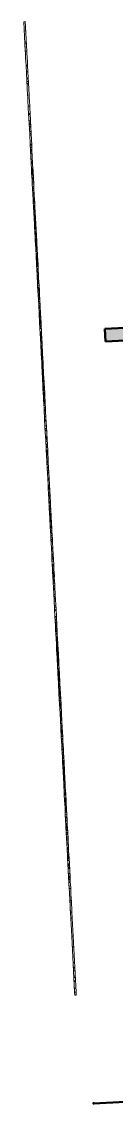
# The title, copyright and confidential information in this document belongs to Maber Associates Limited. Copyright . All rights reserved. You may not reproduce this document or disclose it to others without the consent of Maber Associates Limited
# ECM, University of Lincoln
# Model space of a CAD drawing. Header units: millimetres. Extents: x -50172 to 90294, y -80883 to 956680.
# Drawn here: x -45746 to -45383, y -64658 to -60424 of the extents above; entities that cross this region are included whole.
import ezdxf

# ---------------------------------------------------------------- set-up
doc = ezdxf.new("R2010")
doc.units = ezdxf.units.MM
doc.header["$MEASUREMENT"] = 0
doc.layers.add('New_A-25-M_Curtain_Wall', color=7, linetype='Continuous')
doc.layers.add('New_A-25-M_Curtain_Wall_Pen_No__144', color=7, linetype='Continuous', lineweight=0, true_color=0xc8c8c8)
doc.layers.add('New_A-25-M_Curtain_Wall_Pen_No__27', color=7, linetype='Continuous', lineweight=50, true_color=0x2a2a2a)
doc.layers.add('New_A-25-M_Curtain_Wall_Pen_No__89', color=8, linetype='Continuous', lineweight=20)

# ---------------------------------------------------------------- blocks, each defined once
blk = doc.blocks.new('Curtain Wall_18_1')
at = {"layer": 'New_A-25-M_Curtain_Wall_Pen_No__144', "linetype": 'Continuous'}
blk.add_hatch(color=256, dxfattribs=at).paths.add_polyline_path([(-45427.9, -61626.5), (-45425.3, -61676.5), (-44934, -61651.1), (-44936.6, -61601.2)])
at = {"layer": 'New_A-25-M_Curtain_Wall_Pen_No__27', "linetype": 'Continuous'}
for p, q in [((-44936.6, -61601.2), (-45427.9, -61626.5)), ((-45427.9, -61626.5), (-45425.3, -61676.5)), ((-45425.3, -61676.5), (-44934, -61651.1)), ((-45471.8, -64657.8), (-44733.8, -64619.7)), ((-44733.8, -64619.7), (-45471.8, -64657.8))]:
    blk.add_line(p, q, dxfattribs=at)
blk.add_point((-45471.8, -64657.8), dxfattribs=at)
blk = doc.blocks.new('University of Lincoln sign')
at = {"layer": 'New_A-25-M_Curtain_Wall_Pen_No__89', "linetype": 'Continuous'}
for p, q in [((0, 6583), (10, 6606)), ((0, 6583), (457, 6384)), ((10, 6606), (467, 6407)), ((145, 6520), (155, 6543)), ((145, 6520), (155, 6543)), ((145, 6520), (155, 6543)), ((316, 6446), (326, 6469)), ((316, 6446), (326, 6469)), ((343, 6434), (353, 6457)), ((392, 6412), (402, 6435)), ((393, 6412), (403, 6435)), ((457, 6384), (467, 6407)), ((467, 6407), (499, 6393)), ((457, 6384), (489, 6370)), ((489, 6370), (556, 6341)), ((499, 6393), (566, 6364)), ((556, 6341), (623, 6312)), ((566, 6364), (633, 6335)), ((623, 6312), (674, 6290)), ((633, 6335), (684, 6313)), ((674, 6290), (684, 6285)), ((677, 6288), (687, 6311)), ((678, 6288), (688, 6311)), ((678, 6288), (688, 6311)), ((684, 6313), (694, 6308)), ((684, 6285), (694, 6308)), ((684, 6285), (1137, 6088)), ((694, 6308), (1147, 6111)), ((778, 6244), (788, 6267)), ((879, 6200), (889, 6223)), ((879, 6200), (889, 6223)), ((880, 6200), (890, 6223)), ((926, 6180), (936, 6203)), ((960, 6165), (970, 6188)), ((962, 6164), (972, 6187)), ((1137, 6088), (1147, 6111)), ((1137, 6088), (1171, 6073)), ((1147, 6111), (1181, 6096)), ((1171, 6073), (1239, 6043)), ((1181, 6096), (1249, 6066)), ((1239, 6043), (1312, 6012)), ((1249, 6066), (1322, 6034)), ((1312, 6012), (1322, 6034)), ((1322, 6034), (1359, 6018)), ((1312, 6012), (1349, 5995)), ((1349, 5995), (1415, 5966)), ((1359, 6018), (1425, 5989)), ((1415, 5966), (1423, 5963)), ((1423, 5963), (1433, 5986)), ((1423, 5963), (1740, 5825)), ((1425, 5989), (1433, 5986)), ((1433, 5986), (1750, 5848)), ((1441, 5955), (1451, 5978)), ((1536, 5914), (1546, 5937)), ((1536, 5914), (1546, 5937)), ((1571, 5899), (1581, 5921)), ((1590, 5890), (1600, 5913)), ((1602, 5885), (1612, 5908)), ((1624, 5875), (1634, 5898)), ((1625, 5875), (1635, 5898)), ((1633, 5872), (1643, 5894)), ((1701, 5842), (1711, 5865)), ((1702, 5841), (1712, 5864)), ((1740, 5825), (1750, 5848)), ((1740, 5825), (1913, 5749)), ((1750, 5848), (1923, 5772)), ((1757, 5817), (1767, 5840)), ((1901, 5755), (1911, 5778)), ((1913, 5749), (1923, 5772)), ((1913, 5749), (1987, 5717)), ((1923, 5772), (1997, 5740)), ((1948, 5734), (1958, 5757)), ((1982, 5719), (1992, 5742)), ((1986, 5718), (1996, 5741)), ((1987, 5717), (1997, 5740)), ((1987, 5717), (2199, 5625)), ((1997, 5740), (2209, 5647)), ((2000, 5712), (2010, 5734)), ((2019, 5703), (2029, 5726)), ((2046, 5691), (2056, 5714)), ((2134, 5653), (2144, 5676)), ((2169, 5638), (2179, 5661)), ((2169, 5638), (2179, 5661)), ((2181, 5632), (2191, 5655)), ((2183, 5631), (2193, 5654)), ((2194, 5627), (2204, 5650)), ((2199, 5625), (2209, 5647)), ((2199, 5625), (2283, 5588)), ((2209, 5647), (2293, 5611)), ((2249, 5603), (2259, 5626)), ((2254, 5601), (2264, 5624)), ((2275, 5591), (2285, 5614)), ((2283, 5588), (2293, 5611)), ((2283, 5588), (2298, 5581)), ((2284, 5587), (2294, 5610)), ((2293, 5611), (2308, 5604)), ((2298, 5581), (2308, 5604)), ((2298, 5581), (2331, 5567)), ((2306, 5578), (2316, 5601)), ((2308, 5604), (2341, 5590)), ((2309, 5577), (2319, 5600)), ((2315, 5574), (2325, 5597)), ((2324, 5570), (2334, 5593)), ((2326, 5569), (2336, 5592)), ((2331, 5567), (2341, 5590)), ((2331, 5567), (2413, 5531)), ((2341, 5590), (2423, 5554)), ((2341, 5563), (2351, 5585)), ((2342, 5562), (2352, 5585)), ((2343, 5562), (2353, 5585)), ((2349, 5559), (2359, 5582)), ((2362, 5553), (2372, 5576)), ((2368, 5551), (2378, 5574)), ((2372, 5549), (2382, 5572)), ((2381, 5545), (2391, 5568)), ((2381, 5545), (2391, 5568)), ((2413, 5531), (2423, 5554)), ((2413, 5531), (2451, 5515)), ((2423, 5554), (2461, 5538)), ((2427, 5525), (2437, 5548)), ((2432, 5523), (2442, 5546)), ((2434, 5522), (2444, 5545)), ((2441, 5519), (2451, 5542)), ((2451, 5515), (2461, 5538)), ((2451, 5515), (2490, 5498)), ((2461, 5538), (2500, 5521)), ((2485, 5500), (2495, 5523)), ((2490, 5498), (2500, 5521)), ((2490, 5498), (2517, 5486)), ((2500, 5521), (2527, 5509)), ((2517, 5486), (2527, 5509)), ((2517, 5486), (2587, 5455)), ((2527, 5509), (2597, 5478)), ((2561, 5467), (2571, 5490)), ((2563, 5466), (2573, 5489)), ((2563, 5466), (2573, 5489)), ((2564, 5466), (2574, 5489)), ((2583, 5457), (2593, 5480)), ((2586, 5456), (2596, 5479)), ((2587, 5455), (2680, 5415)), ((2597, 5478), (2690, 5438)), ((2611, 5445), (2621, 5468)), ((2615, 5443), (2625, 5466)), ((2618, 5442), (2628, 5465)), ((2646, 5430), (2656, 5453)), ((2648, 5429), (2658, 5452)), ((2656, 5425), (2666, 5448)), ((2674, 5418), (2684, 5440)), ((2678, 5416), (2688, 5439)), ((2680, 5415), (2690, 5438)), ((2680, 5415), (2763, 5379)), ((2684, 5413), (2694, 5436)), ((2690, 5438), (2773, 5402)), ((2714, 5400), (2724, 5423)), ((2720, 5398), (2730, 5421)), ((2747, 5386), (2757, 5408)), ((2763, 5379), (2773, 5402)), ((2763, 5379), (2766, 5377)), ((2766, 5377), (2776, 5400)), ((2766, 5377), (2797, 5364)), ((2768, 5377), (2778, 5399)), ((2773, 5402), (2776, 5400)), ((2776, 5400), (2807, 5387)), ((2778, 5372), (2788, 5395)), ((2788, 5368), (2798, 5391)), ((2788, 5368), (2798, 5391)), ((2797, 5364), (2807, 5387)), ((2797, 5364), (2873, 5331)), ((2807, 5387), (2883, 5354)), ((2813, 5357), (2823, 5380)), ((2843, 5344), (2853, 5367)), ((2844, 5343), (2854, 5366)), ((2861, 5336), (2871, 5359)), ((2873, 5331), (2883, 5354)), ((2873, 5331), (2958, 5294)), ((2883, 5354), (2968, 5316)), ((2883, 5326), (2893, 5349)), ((2903, 5318), (2913, 5341)), ((2917, 5311), (2927, 5334)), ((2921, 5310), (2931, 5332)), ((2927, 5307), (2937, 5330)), ((2947, 5298), (2957, 5321)), ((2958, 5294), (2968, 5316)), ((2968, 5316), (3060, 5277)), ((2987, 5281), (2997, 5304)), ((2994, 5278), (3004, 5301)), ((2958, 5294), (3050, 5254)), ((3004, 5273), (3014, 5296)), ((3022, 5266), (3032, 5289)), ((3039, 5258), (3049, 5281)), ((3047, 5255), (3057, 5278)), ((3049, 5254), (3059, 5277)), ((3050, 5254), (3138, 5215)), ((3060, 5277), (3148, 5238)), ((3060, 5249), (3070, 5272)), ((3065, 5247), (3075, 5270)), ((3077, 5242), (3087, 5265)), ((3098, 5232), (3108, 5255)), ((3102, 5231), (3112, 5254)), ((3111, 5227), (3121, 5250)), ((3114, 5225), (3124, 5248)), ((3115, 5225), (3125, 5248)), ((3115, 5225), (3125, 5248)), ((3116, 5225), (3126, 5248)), ((3118, 5224), (3128, 5247)), ((3126, 5220), (3136, 5243)), ((3129, 5219), (3139, 5242)), ((3129, 5219), (3139, 5242)), ((3138, 5215), (3148, 5238)), ((3138, 5215), (3172, 5200)), ((3147, 5211), (3157, 5234)), ((3148, 5238), (3182, 5223)), ((3157, 5207), (3167, 5230)), ((3157, 5207), (3167, 5230)), ((3162, 5205), (3172, 5228)), ((3172, 5200), (3182, 5223)), ((3172, 5200), (3182, 5223)), ((3172, 5200), (3184, 5195)), ((3177, 5198), (3187, 5221)), ((3178, 5198), (3188, 5221)), ((3182, 5223), (3194, 5218)), ((3184, 5195), (3194, 5218)), ((3184, 5195), (3260, 5162)), ((3192, 5191), (3202, 5214)), ((3194, 5218), (3270, 5185)), ((3200, 5188), (3210, 5211)), ((3205, 5186), (3215, 5209)), ((3219, 5180), (3229, 5203)), ((3253, 5165), (3263, 5188)), ((3260, 5162), (3283, 5152)), ((3269, 5158), (3279, 5181)), ((3270, 5185), (3293, 5175)), ((3282, 5152), (3292, 5175)), ((3282, 5153), (3292, 5175)), ((3283, 5152), (3293, 5175)), ((3283, 5152), (3293, 5175)), ((3283, 5152), (3326, 5133)), ((3293, 5175), (3336, 5156)), ((3296, 5146), (3306, 5169)), ((3296, 5146), (3306, 5169)), ((3300, 5144), (3310, 5167)), ((3307, 5142), (3317, 5164)), ((3326, 5133), (3336, 5156)), ((3326, 5133), (3395, 5103)), ((3332, 5131), (3342, 5153)), ((3336, 5156), (3405, 5126)), ((3358, 5119), (3368, 5142)), ((3369, 5115), (3379, 5137)), ((3381, 5109), (3391, 5132)), ((3393, 5104), (3403, 5127)), ((3401, 5100), (3411, 5123)), ((3405, 5126), (3458, 5103)), ((3395, 5103), (3448, 5080)), ((3417, 5093), (3427, 5116)), ((3430, 5088), (3440, 5111)), ((3433, 5086), (3443, 5109)), ((3448, 5080), (3458, 5103)), ((3448, 5080), (3519, 5049)), ((3458, 5103), (3529, 5072)), ((3461, 5074), (3471, 5097)), ((3471, 5070), (3481, 5093)), ((3474, 5069), (3484, 5092)), ((3485, 5064), (3495, 5087)), ((3498, 5058), (3508, 5081)), ((3509, 5054), (3519, 5076)), ((3513, 5051), (3523, 5074)), ((3519, 5049), (3529, 5072)), ((3519, 5049), (3626, 5002)), ((3520, 5049), (3530, 5072)), ((3527, 5046), (3537, 5068)), ((3529, 5072), (3636, 5025)), ((3534, 5042), (3544, 5065)), ((3549, 5036), (3559, 5059)), ((3555, 5033), (3565, 5056)), ((3556, 5033), (3566, 5056)), ((3564, 5029), (3574, 5052)), ((3567, 5028), (3577, 5051)), ((3596, 5015), (3606, 5038)), ((3614, 5008), (3624, 5031)), ((3619, 5006), (3629, 5028)), ((3626, 5002), (3636, 5025)), ((3626, 5002), (3636, 5025)), ((3626, 5002), (3776, 4937)), ((3629, 5001), (3639, 5024)), ((3636, 5025), (3786, 4960)), ((3636, 4998), (3646, 5021)), ((3641, 4996), (3651, 5019)), ((3648, 4993), (3658, 5016)), ((3651, 4991), (3661, 5014)), ((3659, 4988), (3669, 5011)), ((3660, 4988), (3670, 5011)), ((3670, 4983), (3680, 5006)), ((3673, 4982), (3683, 5005)), ((3677, 4980), (3687, 5003)), ((3688, 4975), (3698, 4998)), ((3688, 4975), (3698, 4998)), ((3694, 4973), (3704, 4995)), ((3708, 4967), (3718, 4990)), ((3721, 4961), (3731, 4984)), ((3721, 4961), (3731, 4984)), ((3724, 4960), (3734, 4983)), ((3736, 4954), (3746, 4977)), ((3750, 4948), (3760, 4971)), ((3752, 4947), (3762, 4970)), ((3759, 4944), (3769, 4967)), ((3762, 4943), (3772, 4966)), ((3763, 4943), (3773, 4966)), ((3775, 4938), (3785, 4960)), ((3776, 4937), (3786, 4960)), ((3776, 4937), (3786, 4960)), ((3776, 4937), (3847, 4906)), ((3777, 4937), (3787, 4959)), ((3781, 4935), (3791, 4958)), ((3783, 4934), (3793, 4957)), ((3786, 4960), (3857, 4929)), ((3791, 4931), (3801, 4953)), ((3792, 4930), (3802, 4953)), ((3798, 4927), (3808, 4950)), ((3822, 4917), (3832, 4940)), ((3825, 4915), (3835, 4938)), ((3828, 4914), (3838, 4937)), ((3837, 4910), (3847, 4933)), ((3838, 4910), (3848, 4933)), ((3840, 4909), (3850, 4932)), ((3845, 4907), (3855, 4930)), ((3847, 4906), (3924, 4873)), ((3855, 4903), (3865, 4926)), ((3857, 4929), (3934, 4896)), ((3873, 4894), (3883, 4917)), ((3883, 4890), (3893, 4913)), ((3889, 4888), (3899, 4911)), ((3897, 4884), (3907, 4907)), ((3924, 4873), (3934, 4896)), ((3924, 4873), (3926, 4871)), ((3926, 4871), (3936, 4894)), ((3926, 4871), (3972, 4852)), ((3934, 4896), (3936, 4894)), ((3936, 4894), (3982, 4874)), ((3941, 4865), (3951, 4888)), ((3956, 4858), (3966, 4881)), ((3972, 4852), (4033, 4825)), ((3979, 4848), (3989, 4871)), ((3982, 4874), (4043, 4848)), ((3993, 4842), (4003, 4865)), ((4010, 4835), (4020, 4858)), ((4016, 4832), (4026, 4855)), ((4029, 4827), (4039, 4850)), ((4030, 4826), (4040, 4849)), ((4033, 4825), (4094, 4798)), ((4036, 4823), (4046, 4846)), ((4040, 4822), (4050, 4845)), ((4041, 4821), (4051, 4844)), ((4042, 4821), (4052, 4844)), ((4043, 4848), (4104, 4821)), ((4055, 4815), (4065, 4838)), ((4062, 4812), (4072, 4835)), ((4065, 4811), (4075, 4834)), ((4094, 4798), (4104, 4821)), ((4094, 4798), (4175, 4763)), ((4104, 4821), (4185, 4786)), ((4116, 4789), (4126, 4812)), ((4124, 4785), (4134, 4808)), ((4129, 4783), (4139, 4806)), ((4137, 4779), (4147, 4802)), ((4142, 4777), (4152, 4800)), ((4153, 4773), (4163, 4796)), ((4158, 4770), (4168, 4793)), ((4159, 4770), (4169, 4793)), ((4172, 4764), (4182, 4787)), ((4173, 4764), (4183, 4787)), ((4175, 4763), (4231, 4738)), ((4180, 4761), (4190, 4784)), ((4185, 4786), (4241, 4761)), ((4205, 4750), (4215, 4773)), ((4211, 4747), (4221, 4770)), ((4215, 4745), (4225, 4768)), ((4223, 4742), (4233, 4765)), ((4226, 4741), (4236, 4764)), ((4231, 4738), (4241, 4761)), ((4236, 4736), (4246, 4759)), ((4237, 4736), (4247, 4759)), ((4239, 4735), (4249, 4758)), ((4241, 4761), (4249, 4758)), ((4249, 4758), (4320, 4727)), ((4251, 4730), (4261, 4753)), ((4231, 4738), (4239, 4735)), ((4239, 4735), (4310, 4704)), ((4251, 4730), (4251, 4730)), ((4270, 4722), (4280, 4744)), ((4273, 4720), (4283, 4743)), ((4274, 4720), (4284, 4743)), ((4282, 4716), (4292, 4739)), ((4295, 4710), (4305, 4733)), ((4299, 4709), (4309, 4732)), ((4304, 4707), (4314, 4730)), ((4310, 4704), (4320, 4727)), ((4310, 4704), (4320, 4727)), ((4310, 4704), (4412, 4660)), ((4320, 4727), (4422, 4683)), ((4337, 4692), (4347, 4715)), ((4340, 4691), (4350, 4714)), ((4366, 4680), (4376, 4703)), ((4370, 4678), (4380, 4701)), ((4370, 4678), (4380, 4701)), ((4370, 4678), (4380, 4701)), ((4377, 4675), (4387, 4698)), ((4405, 4663), (4415, 4686)), ((4412, 4660), (4526, 4610)), ((4419, 4656), (4429, 4679)), ((4422, 4683), (4536, 4633)), ((4431, 4651), (4441, 4674)), ((4444, 4646), (4454, 4669)), ((4446, 4645), (4456, 4668)), ((4455, 4641), (4465, 4664)), ((4476, 4632), (4486, 4655)), ((4478, 4631), (4488, 4654)), ((4491, 4625), (4501, 4648)), ((4492, 4625), (4502, 4648)), ((4512, 4616), (4522, 4639)), ((4516, 4614), (4526, 4637)), ((4523, 4611), (4533, 4634)), ((4526, 4610), (4536, 4633)), ((4526, 4610), (4671, 4547)), ((4535, 4606), (4545, 4629)), ((4536, 4633), (4681, 4570)), ((4536, 4605), (4546, 4628)), ((4537, 4605), (4547, 4628)), ((4542, 4603), (4552, 4626)), ((4545, 4602), (4555, 4625)), ((4556, 4597), (4566, 4620)), ((4563, 4594), (4573, 4616)), ((4570, 4591), (4580, 4614)), ((4577, 4588), (4587, 4611)), ((4600, 4578), (4610, 4601)), ((4622, 4568), (4632, 4591)), ((4631, 4564), (4641, 4587)), ((4636, 4562), (4646, 4585)), ((4641, 4560), (4651, 4583)), ((4651, 4555), (4661, 4578)), ((4651, 4555), (4661, 4578)), ((4655, 4554), (4665, 4577)), ((4658, 4553), (4668, 4575)), ((4671, 4547), (4681, 4570)), ((4681, 4570), (4844, 4499)), ((4671, 4547), (4834, 4476)), ((4678, 4544), (4688, 4567)), ((4686, 4540), (4696, 4563)), ((4707, 4531), (4717, 4554)), ((4708, 4530), (4718, 4553)), ((4710, 4530), (4720, 4552)), ((4729, 4522), (4739, 4544)), ((4730, 4521), (4740, 4544)), ((4731, 4520), (4741, 4543)), ((4754, 4510), (4764, 4533)), ((4758, 4509), (4768, 4532)), ((4812, 4485), (4822, 4508)), ((4818, 4482), (4828, 4505)), ((4819, 4482), (4829, 4505)), ((4819, 4482), (4829, 4505)), ((4834, 4475), (4844, 4498)), ((4834, 4476), (4999, 4404)), ((4844, 4499), (5009, 4427)), ((4845, 4471), (4855, 4494)), ((4845, 4471), (4855, 4494)), ((4855, 4466), (4865, 4489)), ((4855, 4466), (4865, 4489)), ((4857, 4466), (4867, 4489)), ((4863, 4463), (4873, 4486)), ((4877, 4457), (4887, 4480)), ((4883, 4454), (4893, 4477)), ((4887, 4452), (4897, 4475)), ((4898, 4448), (4908, 4471)), ((4901, 4446), (4911, 4469)), ((4903, 4446), (4913, 4469)), ((4915, 4440), (4925, 4463)), ((4937, 4431), (4947, 4453)), ((4938, 4430), (4948, 4453)), ((4938, 4430), (4948, 4453)), ((4953, 4424), (4963, 4447)), ((4954, 4423), (4964, 4446)), ((4962, 4420), (4972, 4443)), ((4964, 4419), (4974, 4442)), ((4978, 4413), (4988, 4435)), ((4993, 4406), (5003, 4429)), ((4999, 4404), (5149, 4338)), ((5009, 4427), (5159, 4361)), ((5019, 4395), (5029, 4418)), ((5032, 4389), (5042, 4412)), ((5038, 4387), (5048, 4410)), ((5039, 4386), (5049, 4409)), ((5039, 4386), (5049, 4409)), ((5040, 4386), (5050, 4409)), ((5050, 4381), (5060, 4404)), ((5063, 4376), (5073, 4399)), ((5070, 4373), (5080, 4395)), ((5077, 4369), (5087, 4392)), ((5083, 4367), (5093, 4390)), ((5091, 4364), (5101, 4387)), ((5106, 4357), (5116, 4380)), ((5108, 4356), (5118, 4379)), ((5109, 4356), (5119, 4379)), ((5112, 4354), (5122, 4377)), ((5114, 4353), (5124, 4376)), ((5118, 4352), (5128, 4375)), ((5134, 4345), (5144, 4368)), ((5138, 4343), (5148, 4366)), ((5143, 4341), (5153, 4364)), ((5143, 4341), (5153, 4364)), ((5147, 4339), (5157, 4362)), ((5149, 4338), (5284, 4280)), ((5151, 4337), (5161, 4360)), ((5157, 4335), (5167, 4358)), ((5159, 4361), (5294, 4302)), ((5160, 4333), (5170, 4356)), ((5174, 4327), (5184, 4350)), ((5175, 4327), (5185, 4350)), ((5177, 4326), (5187, 4349)), ((5180, 4325), (5190, 4348)), ((5181, 4324), (5191, 4347)), ((5183, 4323), (5193, 4346)), ((5185, 4323), (5195, 4345)), ((5189, 4321), (5199, 4344)), ((5199, 4316), (5209, 4339)), ((5210, 4312), (5220, 4334)), ((5215, 4309), (5225, 4332)), ((5215, 4309), (5225, 4332)), ((5227, 4304), (5237, 4327)), ((5233, 4302), (5243, 4324)), ((5260, 4290), (5270, 4313)), ((5264, 4288), (5274, 4311)), ((5268, 4286), (5278, 4309)), ((5269, 4286), (5279, 4309)), ((5279, 4282), (5289, 4305)), ((5284, 4280), (5294, 4302)), ((5284, 4280), (5355, 4249)), ((5294, 4302), (5365, 4271)), ((5294, 4275), (5304, 4298)), ((5296, 4274), (5306, 4297)), ((5298, 4273), (5308, 4296)), ((5306, 4270), (5316, 4292)), ((5307, 4269), (5317, 4292)), ((5308, 4269), (5318, 4292)), ((5323, 4262), (5333, 4285)), ((5323, 4262), (5333, 4285)), ((5326, 4261), (5336, 4284)), ((5328, 4260), (5338, 4283)), ((5337, 4256), (5347, 4279)), ((5340, 4255), (5350, 4278)), ((5341, 4255), (5351, 4278)), ((5346, 4252), (5356, 4275)), ((5348, 4251), (5358, 4274)), ((5351, 4250), (5361, 4273)), ((5355, 4249), (5413, 4223)), ((5362, 4246), (5372, 4268)), ((5365, 4271), (5423, 4246)), ((5370, 4242), (5380, 4265)), ((5384, 4236), (5394, 4259)), ((5385, 4236), (5395, 4258)), ((5391, 4233), (5401, 4256)), ((5400, 4229), (5410, 4252)), ((5413, 4223), (5423, 4246)), ((5413, 4223), (5439, 4212)), ((5415, 4222), (5425, 4245)), ((5420, 4220), (5430, 4243)), ((5423, 4246), (5449, 4235)), ((5423, 4219), (5433, 4241)), ((5424, 4218), (5434, 4241)), ((5427, 4217), (5437, 4240)), ((5439, 4212), (5449, 4235)), ((5439, 4212), (5449, 4235)), ((5439, 4212), (5533, 4171)), ((5441, 4211), (5451, 4234)), ((5446, 4209), (5456, 4232)), ((5447, 4208), (5457, 4231)), ((5449, 4235), (5543, 4194)), ((5450, 4207), (5460, 4230)), ((5453, 4206), (5463, 4228)), ((5459, 4203), (5469, 4226)), ((5465, 4200), (5475, 4223)), ((5469, 4199), (5479, 4222)), ((5470, 4198), (5480, 4221)), ((5477, 4195), (5487, 4218)), ((5478, 4195), (5488, 4218)), ((5479, 4194), (5489, 4217)), ((5481, 4194), (5491, 4217)), ((5482, 4193), (5492, 4216)), ((5486, 4191), (5496, 4214)), ((5486, 4191), (5496, 4214)), ((5494, 4188), (5504, 4211)), ((5500, 4185), (5510, 4208)), ((5505, 4183), (5515, 4206)), ((5512, 4180), (5522, 4203)), ((5516, 4178), (5526, 4201)), ((5517, 4178), (5527, 4201)), ((5521, 4176), (5531, 4199)), ((5526, 4174), (5536, 4197)), ((5527, 4173), (5537, 4196)), ((5528, 4173), (5538, 4196)), ((5528, 4173), (5538, 4196)), ((5531, 4171), (5541, 4194)), ((5533, 4171), (5543, 4194)), ((5533, 4171), (5581, 4150)), ((5535, 4170), (5545, 4193)), ((5540, 4168), (5550, 4191)), ((5542, 4167), (5552, 4190)), ((5543, 4194), (5591, 4173)), ((5546, 4165), (5556, 4188)), ((5547, 4165), (5557, 4188)), ((5549, 4164), (5559, 4187)), ((5551, 4163), (5561, 4186)), ((5566, 4156), (5576, 4179)), ((5573, 4153), (5583, 4176)), ((5575, 4152), (5585, 4175)), ((5576, 4152), (5586, 4175)), ((5578, 4151), (5588, 4174)), ((5581, 4150), (5591, 4173)), ((5581, 4150), (5609, 4138)), ((5591, 4173), (5619, 4161)), ((5600, 4141), (5610, 4164)), ((5603, 4140), (5613, 4163)), ((5608, 4138), (5618, 4161)), ((5609, 4138), (5619, 4161)), ((5609, 4138), (5686, 4104)), ((5610, 4137), (5620, 4160)), ((5614, 4136), (5624, 4159)), ((5619, 4161), (5696, 4127)), ((5624, 4131), (5634, 4154)), ((5629, 4129), (5639, 4152)), ((5646, 4121), (5656, 4144)), ((5653, 4119), (5663, 4141)), ((5663, 4114), (5673, 4137)), ((5667, 4112), (5677, 4135)), ((5673, 4110), (5683, 4133)), ((5686, 4104), (5696, 4127)), ((5686, 4104), (5696, 4127)), ((5686, 4104), (5757, 4073)), ((5687, 4104), (5697, 4127)), ((5693, 4101), (5703, 4124)), ((5696, 4127), (5767, 4096)), ((5705, 4096), (5715, 4119)), ((5712, 4093), (5722, 4116)), ((5719, 4090), (5729, 4112)), ((5722, 4088), (5732, 4111)), ((5722, 4089), (5732, 4111)), ((5744, 4079), (5754, 4102)), ((5755, 4074), (5765, 4097)), ((5757, 4073), (5767, 4096)), ((5757, 4073), (5822, 4045)), ((5759, 4072), (5769, 4095)), ((5763, 4071), (5773, 4094)), ((5767, 4096), (5832, 4068)), ((5773, 4066), (5783, 4089)), ((5777, 4064), (5787, 4087)), ((5783, 4062), (5793, 4084)), ((5785, 4061), (5794, 4084)), ((5798, 4055), (5808, 4078)), ((5804, 4052), (5814, 4075)), ((5805, 4052), (5815, 4075)), ((5815, 4048), (5825, 4071)), ((5822, 4045), (5832, 4068)), ((5822, 4045), (5873, 4022)), ((5832, 4068), (5883, 4045)), ((5842, 4036), (5852, 4059)), ((5842, 4036), (5852, 4059)), ((5848, 4034), (5858, 4056)), ((5852, 4032), (5862, 4055)), ((5855, 4030), (5865, 4053)), ((5873, 4022), (5883, 4045)), ((5873, 4022), (5889, 4015)), ((5879, 4020), (5889, 4043)), ((5882, 4018), (5892, 4041)), ((5883, 4045), (5899, 4038)), ((5889, 4015), (5899, 4038)), ((5890, 4015), (5900, 4038)), ((5899, 4038), (5900, 4038)), ((5900, 4038), (6043, 3976)), ((5904, 4009), (5914, 4032)), ((5914, 4005), (5924, 4028)), ((5928, 3999), (5938, 4021)), ((5889, 4015), (5890, 4015)), ((5890, 4015), (6033, 3953)), ((5950, 3989), (5960, 4012)), ((5982, 3975), (5992, 3998)), ((5991, 3971), (6001, 3994)), ((6012, 3962), (6022, 3985)), ((6019, 3959), (6029, 3982)), ((6033, 3953), (6043, 3976)), ((6033, 3953), (6146, 3903)), ((6034, 3952), (6044, 3975)), ((6040, 3950), (6050, 3973)), ((6043, 3976), (6156, 3926)), ((6074, 3935), (6084, 3958)), ((6094, 3926), (6104, 3949)), ((6123, 3913), (6133, 3936)), ((6146, 3903), (6286, 3842)), ((6156, 3926), (6296, 3865)), ((6173, 3892), (6183, 3915)), ((6190, 3884), (6200, 3907)), ((6195, 3882), (6205, 3905)), ((6269, 3850), (6279, 3873)), ((6286, 3842), (6372, 3805)), ((6296, 3865), (6382, 3828)), ((6309, 3832), (6319, 3855)), ((6317, 3829), (6327, 3852)), ((6319, 3828), (6329, 3851)), ((6337, 3820), (6347, 3843)), ((6347, 3816), (6357, 3839)), ((6372, 3805), (6491, 3753)), ((6382, 3828), (6501, 3776)), ((6439, 3776), (6449, 3799)), ((6442, 3774), (6452, 3797)), ((6444, 3774), (6454, 3797)), ((6457, 3768), (6467, 3791)), ((6459, 3767), (6469, 3790)), ((6474, 3761), (6484, 3783)), ((6491, 3753), (6549, 3728)), ((6501, 3776), (6559, 3751)), ((6507, 3746), (6517, 3769)), ((6549, 3728), (6559, 3751)), ((6549, 3728), (6559, 3751)), ((6549, 3728), (6570, 3719)), ((6558, 3724), (6568, 3747)), ((6559, 3751), (6580, 3741)), ((6567, 3720), (6577, 3743)), ((6570, 3719), (6580, 3741)), ((6570, 3719), (6646, 3685)), ((6580, 3741), (6656, 3708)), ((6586, 3712), (6596, 3735)), ((6587, 3711), (6597, 3734)), ((6588, 3711), (6598, 3733)), ((6604, 3704), (6614, 3727)), ((6645, 3686), (6655, 3709)), ((6646, 3685), (6656, 3708)), ((6646, 3685), (6649, 3684)), ((6649, 3684), (6659, 3707)), ((6649, 3684), (6724, 3651)), ((6656, 3708), (6659, 3707)), ((6659, 3707), (6734, 3674)), ((6660, 3679), (6670, 3702)), ((6661, 3679), (6671, 3702)), ((6665, 3677), (6675, 3700)), ((6668, 3676), (6678, 3699)), ((6673, 3674), (6683, 3697)), ((6685, 3668), (6695, 3691)), ((6695, 3664), (6705, 3687)), ((6706, 3659), (6716, 3682)), ((6707, 3659), (6717, 3682)), ((6723, 3652), (6733, 3675)), ((6724, 3651), (6734, 3674)), ((6734, 3674), (6767, 3660)), ((6751, 3640), (6761, 3663)), ((6754, 3638), (6764, 3661)), ((6755, 3638), (6765, 3661)), ((6765, 3661), (6765, 3661)), ((6767, 3660), (6793, 3649)), ((6724, 3651), (6757, 3637)), ((6757, 3637), (6783, 3626)), ((6780, 3627), (6790, 3650)), ((6783, 3626), (6793, 3649)), ((6783, 3626), (6830, 3605)), ((6793, 3649), (6840, 3628)), ((6814, 3612), (6824, 3635)), ((6830, 3605), (6840, 3628)), ((6830, 3605), (6922, 3565)), ((6840, 3628), (6932, 3588)), ((6840, 3601), (6850, 3624)), ((6867, 3589), (6877, 3612)), ((6909, 3571), (6919, 3594)), ((6922, 3565), (6932, 3588)), ((6922, 3565), (6999, 3532)), ((6926, 3563), (6936, 3586)), ((6932, 3588), (7009, 3555)), ((6962, 3548), (6972, 3571)), ((6985, 3537), (6995, 3560)), ((6999, 3532), (7009, 3555)), ((6999, 3532), (7079, 3497)), ((7009, 3555), (7089, 3519)), ((7030, 3518), (7040, 3541)), ((7079, 3497), (7089, 3519)), ((7079, 3497), (7189, 3448)), ((7089, 3519), (7199, 3471)), ((7095, 3489), (7105, 3512)), ((7112, 3482), (7122, 3505)), ((7186, 3450), (7196, 3473)), ((7189, 3448), (7199, 3471)), ((7189, 3448), (7199, 3444)), ((7194, 3446), (7204, 3469)), ((7199, 3471), (7209, 3467)), ((7199, 3444), (7209, 3467)), ((7199, 3444), (7218, 3436)), ((7207, 3441), (7217, 3464)), ((7209, 3467), (7228, 3459)), ((7218, 3436), (7235, 3429)), ((7220, 3435), (7230, 3458)), ((7228, 3459), (7245, 3452)), ((7235, 3429), (7245, 3452)), ((7235, 3429), (7238, 3427)), ((7238, 3427), (7248, 3450)), ((7238, 3427), (7244, 3425)), ((7244, 3425), (7257, 3419)), ((7245, 3452), (7248, 3450)), ((7248, 3450), (7254, 3448)), ((7254, 3448), (7267, 3442)), ((7257, 3419), (7267, 3442)), ((7257, 3419), (7267, 3442)), ((7257, 3419), (7299, 3401)), ((7260, 3418), (7270, 3441)), ((7267, 3442), (7309, 3424)), ((7293, 3403), (7303, 3426)), ((7299, 3401), (7309, 3424)), ((7299, 3401), (7341, 3383)), ((7301, 3400), (7311, 3423)), ((7309, 3424), (7351, 3405)), ((7320, 3391), (7330, 3414)), ((7341, 3383), (7351, 3405)), ((7341, 3383), (7383, 3364)), ((7345, 3381), (7355, 3404)), ((7351, 3405), (7393, 3387)), ((7359, 3374), (7369, 3397)), ((7364, 3372), (7374, 3395)), ((7370, 3370), (7380, 3393)), ((7383, 3364), (7393, 3387)), ((7383, 3364), (7437, 3340)), ((7393, 3387), (7447, 3363)), ((7394, 3359), (7404, 3382)), ((7399, 3357), (7409, 3380)), ((7402, 3356), (7412, 3379)), ((7404, 3355), (7414, 3378)), ((7437, 3340), (7447, 3363)), ((7437, 3340), (7508, 3310)), ((7447, 3363), (7518, 3333)), ((7452, 3334), (7462, 3357)), ((7455, 3333), (7465, 3355)), ((7468, 3327), (7478, 3350)), ((7502, 3312), (7512, 3335)), ((7504, 3312), (7514, 3334)), ((7508, 3310), (7518, 3333)), ((7508, 3310), (7559, 3287)), ((7517, 3306), (7527, 3328)), ((7518, 3333), (7569, 3310)), ((7521, 3304), (7531, 3327)), ((7539, 3296), (7549, 3319)), ((7559, 3287), (7569, 3310)), ((7569, 3310), (7614, 3290)), ((7570, 3282), (7580, 3305)), ((7597, 3271), (7607, 3294)), ((7604, 3268), (7614, 3290)), ((7614, 3290), (7621, 3288)), ((7559, 3287), (7604, 3268)), ((7604, 3268), (7611, 3265)), ((7611, 3265), (7628, 3257)), ((7621, 3288), (7638, 3280)), ((7628, 3257), (7638, 3280)), ((7628, 3257), (7646, 3249)), ((7638, 3280), (7656, 3272)), ((7640, 3252), (7650, 3275)), ((7646, 3249), (7656, 3272)), ((7646, 3249), (7650, 3248)), ((7648, 3249), (7658, 3272)), ((7650, 3248), (7660, 3271)), ((7650, 3248), (7675, 3237)), ((7656, 3272), (7660, 3271)), ((7659, 3244), (7669, 3267)), ((7660, 3271), (7685, 3260)), ((7675, 3237), (7685, 3260)), ((7675, 3237), (7707, 3223)), ((7685, 3260), (7717, 3246)), ((7690, 3230), (7700, 3253)), ((7705, 3224), (7715, 3247)), ((7707, 3223), (7746, 3206)), ((7708, 3222), (7718, 3245)), ((7715, 3220), (7725, 3242)), ((7717, 3246), (7756, 3229)), ((7724, 3215), (7734, 3238)), ((7739, 3209), (7749, 3232)), ((7746, 3206), (7756, 3229)), ((7746, 3206), (7756, 3229)), ((7746, 3206), (7794, 3185)), ((7753, 3203), (7763, 3226)), ((7756, 3229), (7804, 3208)), ((7770, 3195), (7780, 3218)), ((7772, 3194), (7782, 3217)), ((7794, 3185), (7839, 3165)), ((7801, 3182), (7811, 3205)), ((7804, 3208), (7849, 3188)), ((7811, 3178), (7821, 3200)), ((7830, 3169), (7840, 3192)), ((7839, 3165), (7849, 3188)), ((7839, 3165), (7897, 3140)), ((7843, 3164), (7853, 3186)), ((7848, 3161), (7858, 3184)), ((7849, 3188), (7907, 3163)), ((7856, 3158), (7866, 3181)), ((7892, 3142), (7902, 3165)), ((7897, 3140), (7907, 3163)), ((7897, 3140), (7907, 3163)), ((7897, 3140), (7968, 3109)), ((7907, 3163), (7978, 3132)), ((7922, 3129), (7932, 3152)), ((7925, 3128), (7935, 3151)), ((7935, 3123), (7945, 3146)), ((7938, 3122), (7948, 3145)), ((7968, 3109), (7978, 3132)), ((7968, 3109), (8023, 3085)), ((7969, 3108), (7979, 3131)), ((7978, 3132), (8033, 3108)), ((7996, 3097), (8006, 3120)), ((8023, 3085), (8033, 3108)), ((8033, 3108), (8100, 3079)), ((8023, 3085), (8090, 3056)), ((8036, 3079), (8046, 3102)), ((8042, 3077), (8052, 3100)), ((8062, 3068), (8072, 3091)), ((8070, 3064), (8080, 3087)), ((8090, 3056), (8158, 3026)), ((8100, 3079), (8168, 3049)), ((8158, 3026), (8168, 3049)), ((8158, 3026), (8177, 3018)), ((8160, 3025), (8170, 3048)), ((8168, 3049), (8187, 3041)), ((8177, 3018), (8187, 3041)), ((8177, 3018), (8257, 2983)), ((8187, 3041), (8267, 3006)), ((8211, 3003), (8221, 3026)), ((8257, 2983), (8267, 3006)), ((8257, 2983), (8334, 2949)), ((8267, 3006), (8344, 2972)), ((8270, 2977), (8280, 3000)), ((8274, 2976), (8284, 2998)), ((8294, 2967), (8304, 2990)), ((8304, 2963), (8314, 2986)), ((8327, 2953), (8337, 2975)), ((8330, 2951), (8340, 2974)), ((8334, 2949), (8344, 2972)), ((8334, 2949), (8426, 2909)), ((8344, 2972), (8436, 2932)), ((8367, 2935), (8377, 2958)), ((8416, 2914), (8426, 2937)), ((8426, 2909), (8436, 2932)), ((8436, 2932), (8483, 2912)), ((8442, 2902), (8452, 2925)), ((8426, 2909), (8473, 2889)), ((8473, 2889), (8483, 2912)), ((8473, 2889), (8483, 2912)), ((8473, 2889), (8499, 2878)), ((8475, 2888), (8485, 2911)), ((8476, 2888), (8486, 2910)), ((8483, 2912), (8509, 2900)), ((8498, 2878), (8508, 2901)), ((8499, 2878), (8532, 2863)), ((8505, 2875), (8515, 2898)), ((8506, 2874), (8516, 2897)), ((8509, 2900), (8542, 2886)), ((8513, 2871), (8523, 2894)), ((8532, 2863), (8542, 2886)), ((8532, 2863), (8606, 2831)), ((8533, 2863), (8543, 2885)), ((8542, 2886), (8616, 2854)), ((8549, 2856), (8559, 2879)), ((8550, 2855), (8560, 2878)), ((8561, 2851), (8571, 2874)), ((8567, 2848), (8577, 2871)), ((8568, 2847), (8578, 2870)), ((8571, 2846), (8581, 2869)), ((8576, 2844), (8586, 2867)), ((8583, 2841), (8593, 2864)), ((8588, 2839), (8598, 2862)), ((8591, 2837), (8601, 2860)), ((8596, 2835), (8606, 2858)), ((8600, 2834), (8610, 2857)), ((8606, 2831), (8616, 2854)), ((8606, 2831), (8609, 2829)), ((8609, 2829), (8619, 2852)), ((8609, 2829), (8686, 2796)), ((8611, 2829), (8621, 2851)), ((8616, 2854), (8619, 2852)), ((8618, 2826), (8628, 2848)), ((8619, 2852), (8696, 2819)), ((8623, 2823), (8633, 2846)), ((8652, 2811), (8662, 2834)), ((8667, 2804), (8677, 2827)), ((8686, 2796), (8696, 2819)), ((8686, 2796), (8707, 2787)), ((8688, 2795), (8698, 2818)), ((8696, 2819), (8717, 2810)), ((8707, 2787), (8717, 2810)), ((8707, 2787), (8765, 2761)), ((8717, 2810), (8775, 2784)), ((8749, 2769), (8759, 2792)), ((8765, 2761), (8884, 2710)), ((8775, 2784), (8894, 2732)), ((8782, 2754), (8792, 2777)), ((8797, 2747), (8807, 2770)), ((8799, 2747), (8809, 2770)), ((8812, 2741), (8822, 2764)), ((8813, 2740), (8823, 2763)), ((8884, 2709), (8894, 2732)), ((8884, 2710), (8969, 2672)), ((8894, 2732), (8979, 2695)), ((8919, 2694), (8929, 2717)), ((8937, 2686), (8947, 2709)), ((8939, 2686), (8949, 2709)), ((8947, 2682), (8957, 2705)), ((8955, 2679), (8965, 2702)), ((8969, 2672), (9110, 2611)), ((8979, 2695), (9120, 2634)), ((8986, 2665), (8996, 2688)), ((9060, 2633), (9070, 2656)), ((9065, 2630), (9075, 2653)), ((9083, 2623), (9093, 2646)), ((9110, 2611), (9223, 2562)), ((9120, 2634), (9233, 2585)), ((9122, 2606), (9132, 2629)), ((9122, 2606), (9132, 2629)), ((9123, 2606), (9133, 2628)), ((9132, 2601), (9142, 2624)), ((9222, 2562), (9232, 2585)), ((9223, 2562), (9233, 2585)), ((9223, 2562), (9366, 2499)), ((9233, 2585), (9376, 2522)), ((9237, 2556), (9247, 2579)), ((9265, 2543), (9275, 2566)), ((9274, 2539), (9284, 2562)), ((9290, 2532), (9300, 2555)), ((9291, 2532), (9301, 2555)), ((9315, 2522), (9325, 2545)), ((9328, 2516), (9338, 2539)), ((9352, 2506), (9362, 2529)), ((9366, 2499), (9376, 2522)), ((9366, 2499), (9376, 2522)), ((9366, 2499), (9366, 2499)), ((9366, 2499), (9382, 2492)), ((9374, 2496), (9384, 2519)), ((9376, 2522), (9392, 2515)), ((9376, 2522), (9376, 2522)), ((9376, 2495), (9386, 2518)), ((9377, 2494), (9387, 2517)), ((9382, 2492), (9392, 2515)), ((9382, 2492), (9434, 2470)), ((9392, 2515), (9444, 2493)), ((9401, 2484), (9411, 2507)), ((9404, 2483), (9414, 2506)), ((9408, 2481), (9418, 2504)), ((9414, 2478), (9424, 2501)), ((9434, 2470), (9444, 2493)), ((9434, 2470), (9499, 2441)), ((9441, 2467), (9451, 2490)), ((9444, 2493), (9509, 2464)), ((9451, 2462), (9461, 2485)), ((9452, 2462), (9462, 2485)), ((9455, 2460), (9465, 2483)), ((9457, 2460), (9467, 2482)), ((9479, 2450), (9489, 2473)), ((9483, 2448), (9493, 2471)), ((9493, 2444), (9503, 2467)), ((9497, 2442), (9507, 2465)), ((9499, 2441), (9509, 2464)), ((9499, 2441), (9569, 2411)), ((9501, 2441), (9511, 2464)), ((9509, 2464), (9579, 2434)), ((9534, 2426), (9544, 2449)), ((9534, 2426), (9544, 2449)), ((9536, 2425), (9546, 2448)), ((9544, 2422), (9554, 2445)), ((9551, 2419), (9561, 2442)), ((9563, 2414), (9573, 2437)), ((9569, 2411), (9647, 2377)), ((9570, 2410), (9580, 2433)), ((9579, 2434), (9657, 2400)), ((9583, 2405), (9593, 2428)), ((9589, 2402), (9599, 2425)), ((9593, 2400), (9603, 2423)), ((9603, 2396), (9613, 2419)), ((9609, 2393), (9619, 2416)), ((9627, 2385), (9637, 2408)), ((9632, 2384), (9642, 2406)), ((9642, 2379), (9652, 2402)), ((9646, 2377), (9656, 2400)), ((9647, 2377), (9657, 2400)), ((9647, 2377), (9675, 2365)), ((9648, 2376), (9658, 2399)), ((9652, 2375), (9662, 2397)), ((9656, 2373), (9666, 2396)), ((9657, 2400), (9685, 2388)), ((9675, 2365), (9685, 2388)), ((9678, 2363), (9688, 2386)), ((9679, 2363), (9689, 2386)), ((9681, 2362), (9691, 2385)), ((9682, 2361), (9692, 2384)), ((9685, 2388), (9733, 2367)), ((9690, 2358), (9700, 2381)), ((9675, 2365), (9723, 2344)), ((9705, 2352), (9715, 2375)), ((9707, 2351), (9717, 2374)), ((9709, 2350), (9719, 2373)), ((9710, 2349), (9720, 2372)), ((9714, 2348), (9724, 2371)), ((9716, 2347), (9726, 2370)), ((9721, 2344), (9731, 2367)), ((9723, 2344), (9733, 2367)), ((9723, 2344), (9817, 2303)), ((9724, 2343), (9734, 2366)), ((9728, 2342), (9738, 2364)), ((9728, 2341), (9738, 2364)), ((9728, 2341), (9738, 2364)), ((9730, 2341), (9740, 2363)), ((9732, 2340), (9742, 2363)), ((9733, 2367), (9827, 2326)), ((9735, 2339), (9745, 2362)), ((9739, 2337), (9749, 2360)), ((9739, 2337), (9749, 2359)), ((9744, 2334), (9754, 2357)), ((9751, 2332), (9761, 2354)), ((9756, 2329), (9766, 2352)), ((9762, 2327), (9772, 2350)), ((9770, 2323), (9780, 2346)), ((9770, 2323), (9780, 2346)), ((9774, 2322), (9784, 2344)), ((9776, 2320), (9786, 2343)), ((9785, 2317), (9795, 2340)), ((9786, 2316), (9796, 2339)), ((9787, 2316), (9797, 2339)), ((9797, 2312), (9807, 2334)), ((9802, 2309), (9812, 2332)), ((9806, 2308), (9816, 2331)), ((9809, 2306), (9819, 2329)), ((9810, 2306), (9820, 2329)), ((9814, 2304), (9824, 2327)), ((9817, 2303), (9827, 2326)), ((9817, 2303), (9827, 2326)), ((9817, 2303), (9843, 2292)), ((9827, 2326), (9853, 2314)), ((9829, 2298), (9839, 2321)), ((9832, 2296), (9842, 2319)), ((9832, 2296), (9842, 2319)), ((9836, 2295), (9846, 2318)), ((9841, 2292), (9851, 2315)), ((9843, 2292), (9853, 2314)), ((9843, 2292), (9901, 2266)), ((9853, 2314), (9911, 2289)), ((9856, 2286), (9866, 2309)), ((9871, 2279), (9881, 2302)), ((9872, 2279), (9882, 2302)), ((9886, 2273), (9896, 2296)), ((9894, 2269), (9904, 2292)), ((9901, 2266), (9972, 2235)), ((9904, 2265), (9914, 2288)), ((9908, 2263), (9918, 2286)), ((9910, 2262), (9920, 2285)), ((9911, 2289), (9982, 2258)), ((9915, 2260), (9925, 2283)), ((9915, 2260), (9925, 2283)), ((9919, 2258), (9929, 2281)), ((9927, 2255), (9937, 2278)), ((9930, 2254), (9940, 2277)), ((9933, 2252), (9943, 2275)), ((9933, 2252), (9943, 2275)), ((9948, 2246), (9958, 2268)), ((9958, 2241), (9968, 2264)), ((9960, 2241), (9970, 2263)), ((9962, 2240), (9972, 2263)), ((9969, 2237), (9979, 2260)), ((9972, 2235), (9982, 2258)), ((9972, 2235), (10107, 2176)), ((9977, 2233), (9987, 2256)), ((9982, 2258), (10117, 2199)), ((9988, 2228), (9998, 2251)), ((9991, 2227), (10001, 2250)), ((10023, 2213), (10033, 2236)), ((10029, 2210), (10039, 2233)), ((10039, 2206), (10049, 2229)), ((10041, 2205), (10051, 2228)), ((10041, 2205), (10051, 2228)), ((10046, 2203), (10056, 2226)), ((10057, 2198), (10067, 2221)), ((10067, 2194), (10077, 2217)), ((10071, 2192), (10081, 2215)), ((10073, 2191), (10083, 2214)), ((10076, 2190), (10086, 2213)), ((10079, 2188), (10089, 2211)), ((10081, 2188), (10091, 2211)), ((10081, 2187), (10091, 2210)), ((10096, 2181), (10106, 2204)), ((10099, 2180), (10109, 2203)), ((10105, 2177), (10115, 2200)), ((10112, 2174), (10122, 2197)), ((10113, 2174), (10123, 2197)), ((10117, 2199), (10267, 2134)), ((10118, 2171), (10128, 2194)), ((10107, 2176), (10257, 2111)), ((10122, 2170), (10132, 2193)), ((10127, 2168), (10137, 2191)), ((10138, 2163), (10148, 2186)), ((10141, 2161), (10151, 2184)), ((10143, 2160), (10153, 2183)), ((10147, 2159), (10157, 2182)), ((10148, 2159), (10158, 2182)), ((10150, 2158), (10160, 2181)), ((10165, 2151), (10175, 2174)), ((10173, 2147), (10183, 2170)), ((10179, 2145), (10188, 2168)), ((10186, 2142), (10196, 2165)), ((10193, 2139), (10203, 2162)), ((10206, 2133), (10216, 2156)), ((10216, 2129), (10226, 2152)), ((10216, 2129), (10226, 2151)), ((10217, 2128), (10227, 2151)), ((10218, 2128), (10228, 2151)), ((10224, 2125), (10234, 2148)), ((10237, 2120), (10247, 2143)), ((10257, 2111), (10422, 2039)), ((10263, 2108), (10273, 2131)), ((10267, 2134), (10432, 2062)), ((10277, 2102), (10287, 2125)), ((10292, 2096), (10302, 2118)), ((10294, 2095), (10304, 2118)), ((10300, 2092), (10310, 2115)), ((10302, 2091), (10312, 2114)), ((10303, 2091), (10313, 2114)), ((10318, 2084), (10328, 2107)), ((10319, 2084), (10329, 2107)), ((10341, 2074), (10351, 2097)), ((10353, 2069), (10363, 2092)), ((10355, 2068), (10365, 2091)), ((10358, 2067), (10368, 2090)), ((10358, 2067), (10368, 2090)), ((10359, 2066), (10369, 2089)), ((10368, 2062), (10378, 2085)), ((10373, 2060), (10383, 2083)), ((10379, 2058), (10389, 2081)), ((10393, 2051), (10403, 2074)), ((10399, 2049), (10409, 2072)), ((10401, 2048), (10411, 2071)), ((10401, 2048), (10411, 2071)), ((10411, 2044), (10421, 2067)), ((10411, 2044), (10421, 2067)), ((10422, 2039), (10432, 2062)), ((10422, 2039), (10585, 1968)), ((10432, 2062), (10595, 1991)), ((10437, 2032), (10447, 2055)), ((10438, 2032), (10448, 2055)), ((10444, 2029), (10454, 2052)), ((10466, 2020), (10476, 2043)), ((10479, 2014), (10489, 2037)), ((10498, 2006), (10508, 2029)), ((10502, 2004), (10512, 2027)), ((10525, 1994), (10535, 2017)), ((10526, 1994), (10536, 2017)), ((10527, 1993), (10537, 2016)), ((10546, 1985), (10556, 2008)), ((10547, 1984), (10557, 2007)), ((10549, 1984), (10559, 2007)), ((10570, 1975), (10580, 1997)), ((10578, 1971), (10588, 1994)), ((10585, 1968), (10595, 1991)), ((10585, 1968), (10730, 1905)), ((10595, 1991), (10740, 1928)), ((10598, 1962), (10608, 1985)), ((10601, 1961), (10611, 1984)), ((10604, 1959), (10614, 1982)), ((10605, 1959), (10615, 1982)), ((10615, 1955), (10625, 1978)), ((10620, 1953), (10630, 1976)), ((10625, 1950), (10635, 1973)), ((10634, 1947), (10644, 1970)), ((10639, 1944), (10649, 1967)), ((10656, 1937), (10666, 1960)), ((10692, 1921), (10702, 1944)), ((10698, 1919), (10708, 1942)), ((10700, 1918), (10710, 1941)), ((10711, 1913), (10721, 1936)), ((10714, 1912), (10724, 1934)), ((10719, 1910), (10729, 1933)), ((10720, 1909), (10730, 1932)), ((10721, 1909), (10731, 1931)), ((10730, 1905), (10740, 1928)), ((10730, 1905), (10844, 1855)), ((10732, 1904), (10742, 1927)), ((10739, 1901), (10749, 1923)), ((10740, 1928), (10854, 1878)), ((10744, 1899), (10754, 1922)), ((10764, 1890), (10774, 1913)), ((10778, 1884), (10788, 1906)), ((10780, 1883), (10790, 1906)), ((10801, 1874), (10811, 1897)), ((10809, 1870), (10819, 1893)), ((10812, 1869), (10822, 1892)), ((10825, 1863), (10835, 1886)), ((10837, 1858), (10847, 1881)), ((10844, 1855), (10946, 1810)), ((10854, 1878), (10956, 1833)), ((10879, 1840), (10889, 1862)), ((10886, 1837), (10896, 1860)), ((10886, 1837), (10896, 1860)), ((10886, 1836), (10896, 1859)), ((10890, 1835), (10900, 1858)), ((10916, 1823), (10926, 1846)), ((10918, 1823), (10928, 1845)), ((10926, 1819), (10936, 1842)), ((10946, 1810), (10956, 1833)), ((10946, 1810), (10956, 1833)), ((10952, 1808), (10962, 1831)), ((10956, 1833), (11027, 1802)), ((10957, 1806), (10967, 1829)), ((10946, 1810), (11017, 1779)), ((10974, 1798), (10984, 1821)), ((10981, 1795), (10991, 1818)), ((10986, 1793), (10996, 1816)), ((10994, 1790), (11004, 1813)), ((11005, 1785), (11015, 1808)), ((11017, 1779), (11027, 1802)), ((11017, 1779), (11025, 1776)), ((11019, 1779), (11029, 1801)), ((11020, 1778), (11029, 1801)), ((11025, 1776), (11035, 1799)), ((11025, 1776), (11081, 1752)), ((11027, 1802), (11035, 1799)), ((11030, 1774), (11040, 1797)), ((11035, 1799), (11091, 1775)), ((11041, 1769), (11051, 1792)), ((11041, 1769), (11051, 1792)), ((11051, 1765), (11061, 1788)), ((11076, 1754), (11086, 1777)), ((11076, 1754), (11086, 1776)), ((11081, 1752), (11162, 1716)), ((11083, 1751), (11093, 1774)), ((11084, 1750), (11094, 1773)), ((11091, 1775), (11172, 1739)), ((11114, 1737), (11124, 1760)), ((11119, 1735), (11129, 1758)), ((11126, 1732), (11136, 1755)), ((11131, 1730), (11141, 1752)), ((11140, 1726), (11150, 1749)), ((11162, 1716), (11172, 1739)), ((11162, 1716), (11223, 1690)), ((11172, 1739), (11233, 1713)), ((11187, 1705), (11197, 1728)), ((11191, 1704), (11201, 1727)), ((11194, 1702), (11204, 1725)), ((11201, 1699), (11211, 1722)), ((11214, 1694), (11224, 1716)), ((11215, 1693), (11225, 1716)), ((11216, 1693), (11226, 1716)), ((11220, 1691), (11230, 1714)), ((11223, 1690), (11284, 1663)), ((11233, 1713), (11294, 1686)), ((11240, 1682), (11250, 1705)), ((11258, 1674), (11268, 1697)), ((11276, 1666), (11286, 1689)), ((11284, 1663), (11330, 1643)), ((11288, 1661), (11298, 1684)), ((11288, 1661), (11298, 1684)), ((11294, 1686), (11340, 1666)), ((11299, 1656), (11309, 1679)), ((11329, 1643), (11339, 1666)), ((11330, 1643), (11340, 1666)), ((11332, 1642), (11342, 1665)), ((11340, 1666), (11342, 1665)), ((11342, 1665), (11419, 1632)), ((11359, 1631), (11368, 1653)), ((11367, 1627), (11377, 1650)), ((11370, 1626), (11380, 1649)), ((11370, 1626), (11380, 1648)), ((11330, 1643), (11332, 1642)), ((11332, 1642), (11409, 1609)), ((11383, 1620), (11392, 1643)), ((11401, 1612), (11411, 1635)), ((11404, 1611), (11414, 1634)), ((11409, 1609), (11480, 1578)), ((11410, 1608), (11420, 1631)), ((11416, 1606), (11426, 1628)), ((11418, 1605), (11428, 1628)), ((11418, 1604), (11428, 1627)), ((11419, 1632), (11490, 1601)), ((11428, 1600), (11438, 1623)), ((11431, 1599), (11441, 1622)), ((11434, 1598), (11444, 1621)), ((11457, 1587), (11467, 1610)), ((11463, 1585), (11473, 1608)), ((11465, 1584), (11475, 1607)), ((11473, 1581), (11483, 1604)), ((11475, 1580), (11485, 1603)), ((11479, 1578), (11489, 1601)), ((11480, 1578), (11490, 1601)), ((11480, 1578), (11490, 1601)), ((11480, 1578), (11630, 1512)), ((11481, 1577), (11491, 1600)), ((11490, 1601), (11640, 1535)), ((11493, 1572), (11503, 1595)), ((11494, 1572), (11504, 1594)), ((11497, 1570), (11507, 1593)), ((11500, 1569), (11510, 1592)), ((11504, 1567), (11514, 1590)), ((11506, 1566), (11516, 1589)), ((11520, 1560), (11530, 1583)), ((11534, 1554), (11544, 1577)), ((11535, 1554), (11545, 1577)), ((11537, 1553), (11547, 1575)), ((11542, 1551), (11552, 1574)), ((11548, 1548), (11558, 1571)), ((11568, 1539), (11578, 1562)), ((11572, 1537), (11582, 1560)), ((11573, 1537), (11583, 1560)), ((11573, 1537), (11583, 1560)), ((11579, 1535), (11589, 1557)), ((11582, 1533), (11592, 1556)), ((11586, 1531), (11596, 1554)), ((11596, 1527), (11606, 1550)), ((11597, 1527), (11607, 1549)), ((11604, 1523), (11614, 1546)), ((11605, 1523), (11615, 1546)), ((11608, 1522), (11618, 1545)), ((11615, 1519), (11625, 1542)), ((11620, 1516), (11630, 1539)), ((11627, 1514), (11637, 1537)), ((11630, 1512), (11640, 1535)), ((11630, 1512), (11640, 1535)), ((11630, 1512), (11736, 1466)), ((11637, 1509), (11647, 1532)), ((11640, 1535), (11746, 1489)), ((11642, 1507), (11652, 1530)), ((11659, 1499), (11669, 1522)), ((11673, 1493), (11683, 1516)), ((11689, 1487), (11699, 1510)), ((11692, 1485), (11702, 1508)), ((11700, 1482), (11710, 1505)), ((11700, 1481), (11710, 1504)), ((11707, 1479), (11717, 1502)), ((11716, 1475), (11726, 1498)), ((11722, 1472), (11732, 1495)), ((11729, 1469), (11739, 1492)), ((11736, 1466), (11746, 1489)), ((11736, 1466), (11746, 1489)), ((11736, 1466), (11808, 1435)), ((11742, 1463), (11752, 1486)), ((11746, 1489), (11818, 1458)), ((11746, 1462), (11756, 1485)), ((11747, 1461), (11757, 1484)), ((11752, 1459), (11762, 1482)), ((11758, 1456), (11768, 1479)), ((11771, 1451), (11781, 1474)), ((11782, 1446), (11792, 1469)), ((11784, 1445), (11794, 1468)), ((11795, 1440), (11805, 1463)), ((11808, 1435), (11861, 1411)), ((11818, 1458), (11871, 1434)), ((11821, 1429), (11831, 1452)), ((11823, 1428), (11833, 1451)), ((11826, 1427), (11836, 1450)), ((11839, 1421), (11849, 1444)), ((11855, 1414), (11865, 1437)), ((11861, 1411), (11930, 1381)), ((11863, 1411), (11873, 1433)), ((11871, 1434), (11940, 1404)), ((11875, 1405), (11885, 1428)), ((11898, 1395), (11908, 1418)), ((11924, 1384), (11934, 1407)), ((11930, 1381), (11940, 1404)), ((11930, 1381), (11973, 1363)), ((11940, 1404), (11983, 1386)), ((11956, 1370), (11966, 1393)), ((11960, 1369), (11970, 1391)), ((11960, 1368), (11970, 1391)), ((11973, 1363), (11983, 1386)), ((11973, 1363), (11996, 1353)), ((11974, 1362), (11984, 1385)), ((11983, 1386), (12006, 1376)), ((11986, 1357), (11996, 1380)), ((11987, 1357), (11997, 1380)), ((11996, 1353), (12072, 1320)), ((12003, 1350), (12013, 1372)), ((12006, 1376), (12082, 1342)), ((12036, 1335), (12046, 1358)), ((12051, 1328), (12061, 1351)), ((12056, 1326), (12066, 1349)), ((12063, 1323), (12073, 1346)), ((12072, 1320), (12082, 1342)), ((12072, 1320), (12084, 1314)), ((12078, 1317), (12088, 1340)), ((12079, 1317), (12089, 1339)), ((12082, 1342), (12094, 1337)), ((12084, 1314), (12094, 1337)), ((12084, 1314), (12094, 1337)), ((12084, 1314), (12118, 1300)), ((12094, 1337), (12128, 1322)), ((12094, 1310), (12104, 1333)), ((12099, 1308), (12109, 1331)), ((12099, 1308), (12109, 1331)), ((12109, 1303), (12119, 1326)), ((12118, 1300), (12128, 1322)), ((12118, 1300), (12206, 1261)), ((12127, 1295), (12137, 1318)), ((12127, 1296), (12137, 1318)), ((12128, 1322), (12216, 1284)), ((12130, 1294), (12140, 1317)), ((12140, 1290), (12150, 1313)), ((12145, 1288), (12155, 1310)), ((12154, 1284), (12164, 1307)), ((12158, 1282), (12168, 1305)), ((12179, 1273), (12189, 1296)), ((12191, 1268), (12200, 1291)), ((12196, 1266), (12206, 1288)), ((12206, 1261), (12216, 1284)), ((12207, 1261), (12217, 1283)), ((12209, 1260), (12219, 1283)), ((12216, 1284), (12308, 1244)), ((12206, 1261), (12298, 1221)), ((12217, 1256), (12227, 1279)), ((12234, 1249), (12244, 1272)), ((12252, 1241), (12262, 1264)), ((12262, 1237), (12272, 1260)), ((12298, 1221), (12308, 1244)), ((12298, 1221), (12383, 1184)), ((12308, 1244), (12393, 1207)), ((12329, 1207), (12339, 1230)), ((12334, 1205), (12344, 1228)), ((12338, 1203), (12348, 1226)), ((12353, 1197), (12363, 1220)), ((12383, 1184), (12393, 1207)), ((12383, 1184), (12459, 1151)), ((12393, 1207), (12469, 1173)), ((12395, 1179), (12405, 1201)), ((12431, 1163), (12441, 1186)), ((12443, 1158), (12453, 1180)), ((12459, 1151), (12469, 1173)), ((12459, 1151), (12490, 1137)), ((12468, 1147), (12478, 1170)), ((12468, 1147), (12478, 1170)), ((12469, 1173), (12500, 1160)), ((12478, 1143), (12488, 1166)), ((12486, 1139), (12496, 1162)), ((12488, 1138), (12498, 1161)), ((12490, 1137), (12500, 1160)), ((12490, 1137), (12493, 1136)), ((12493, 1136), (12503, 1159)), ((12493, 1136), (12576, 1100)), ((12500, 1160), (12503, 1159)), ((12503, 1159), (12586, 1123)), ((12509, 1129), (12519, 1152)), ((12528, 1121), (12538, 1144)), ((12536, 1117), (12546, 1140)), ((12542, 1115), (12552, 1138)), ((12572, 1101), (12582, 1124)), ((12576, 1100), (12586, 1123)), ((12576, 1100), (12669, 1059)), ((12578, 1099), (12588, 1122)), ((12582, 1097), (12592, 1120)), ((12586, 1123), (12679, 1082)), ((12600, 1089), (12610, 1112)), ((12607, 1086), (12617, 1109)), ((12610, 1085), (12620, 1108)), ((12640, 1072), (12650, 1095)), ((12645, 1070), (12655, 1092)), ((12669, 1059), (12739, 1029)), ((12670, 1059), (12680, 1082)), ((12673, 1057), (12683, 1080)), ((12679, 1082), (12749, 1052)), ((12695, 1048), (12705, 1071)), ((12736, 1030), (12745, 1053)), ((12737, 1030), (12747, 1052)), ((12739, 1029), (12749, 1052)), ((12739, 1029), (12766, 1017)), ((12749, 1052), (12776, 1040)), ((12766, 1017), (12776, 1040)), ((12766, 1017), (12805, 1000)), ((12776, 1040), (12815, 1023)), ((12805, 1000), (12815, 1023)), ((12805, 1000), (12843, 983)), ((12815, 1023), (12853, 1006)), ((12822, 992), (12832, 1015)), ((12824, 992), (12834, 1015)), ((12829, 989), (12839, 1012)), ((12843, 983), (12853, 1006)), ((12843, 983), (12925, 948)), ((12853, 1006), (12935, 971)), ((12875, 969), (12885, 992)), ((12875, 969), (12885, 992)), ((12884, 966), (12894, 988)), ((12907, 955), (12917, 978)), ((12913, 953), (12923, 976)), ((12914, 952), (12924, 975)), ((12915, 952), (12925, 975)), ((12925, 948), (12935, 971)), ((12925, 948), (12958, 933)), ((12926, 947), (12936, 970)), ((12930, 945), (12940, 968)), ((12931, 945), (12941, 968)), ((12935, 971), (12968, 956)), ((12947, 938), (12957, 961)), ((12950, 937), (12960, 959)), ((12958, 933), (12968, 956)), ((12958, 933), (12973, 927)), ((12968, 956), (12983, 950)), ((12973, 927), (12983, 950)), ((12973, 927), (13057, 890)), ((12981, 923), (12991, 946)), ((12983, 950), (13067, 913)), ((13002, 914), (13012, 937)), ((13007, 912), (13017, 935)), ((13057, 890), (13067, 913)), ((13057, 890), (13269, 798)), ((13062, 888), (13072, 911)), ((13067, 913), (13279, 821)), ((13073, 883), (13083, 906)), ((13074, 882), (13084, 905)), ((13087, 877), (13097, 900)), ((13105, 869), (13115, 892)), ((13122, 862), (13132, 885)), ((13135, 856), (13145, 879)), ((13210, 823), (13220, 846)), ((13237, 812), (13247, 834)), ((13256, 803), (13266, 826)), ((13269, 798), (13279, 821)), ((13269, 798), (13343, 765)), ((13270, 797), (13280, 820)), ((13274, 795), (13284, 818)), ((13279, 821), (13353, 788)), ((13294, 787), (13304, 809)), ((13307, 781), (13317, 804)), ((13343, 765), (13353, 788)), ((13343, 765), (13377, 750)), ((13352, 761), (13362, 784)), ((13353, 788), (13387, 773)), ((13377, 750), (13441, 723)), ((13387, 773), (13451, 746)), ((13404, 739), (13414, 761)), ((13440, 723), (13450, 746)), ((13441, 723), (13451, 746)), ((13451, 746), (13511, 719)), ((13441, 723), (13501, 696)), ((13501, 696), (13530, 684)), ((13511, 719), (13540, 707)), ((13530, 684), (13595, 656)), ((13540, 707), (13605, 678)), ((13569, 667), (13579, 690)), ((13570, 666), (13580, 689)), ((13595, 656), (13646, 633)), ((13605, 678), (13656, 656)), ((13621, 644), (13631, 667)), ((13634, 638), (13644, 661)), ((13646, 633), (13691, 614)), ((13656, 656), (13701, 637)), ((13662, 626), (13672, 649)), ((13691, 614), (13709, 605)), ((13701, 637), (13719, 628)), ((13709, 605), (13734, 595)), ((13719, 628), (13744, 618)), ((13734, 595), (13768, 580)), ((13744, 618), (13778, 603)), ((13768, 580), (13781, 574)), ((13778, 603), (13791, 597)), ((13781, 574), (13788, 571)), ((13788, 571), (13804, 564)), ((13791, 597), (13798, 594)), ((13798, 594), (13814, 587)), ((13804, 564), (13812, 561)), ((13811, 561), (13821, 584)), ((13812, 561), (13822, 584)), ((13812, 561), (14184, 399)), ((13814, 587), (13822, 584)), ((13822, 584), (14194, 422)), ((13902, 522), (13912, 545)), ((14184, 399), (14194, 422)), ((14184, 399), (15052, 20)), ((14194, 422), (15062, 43)), ((14343, 329), (14353, 352)), ((14348, 327), (14358, 350)), ((14505, 258), (14515, 281)), ((14592, 221), (14602, 244)), ((14661, 190), (14671, 213)), ((14671, 186), (14681, 209)), ((14680, 182), (14690, 205)), ((14719, 165), (14729, 188)), ((14802, 129), (14812, 152)), ((14823, 120), (14833, 143)), ((14876, 97), (14886, 120)), ((14884, 93), (14894, 116)), ((14989, 47), (14999, 70)), ((15052, 20), (15062, 43)), ((15052, 20), (15098, 0)), ((15062, 43), (15108, 23)), ((15098, 0), (15108, 23))]:
    blk.add_line(p, q, dxfattribs=at)

msp = doc.modelspace()

# ---------------------------------------------------------------- block references
at = {"layer": 'New_A-25-M_Curtain_Wall', "linetype": 'Continuous', "lineweight": 0}
msp.add_blockref('Curtain Wall_18_1', (0, 0), dxfattribs=at)
at = {"layer": 'New_A-25-M_Curtain_Wall', "linetype": 'Continuous', "xscale": 0.2316664636951518, "yscale": 0.2316664636951518, "zscale": 1000, "rotation": 296.5716239277154}
msp.add_blockref('University of Lincoln sign', (-47110.1, -61106.5), dxfattribs=at)

doc.saveas('drawing.dxf')
